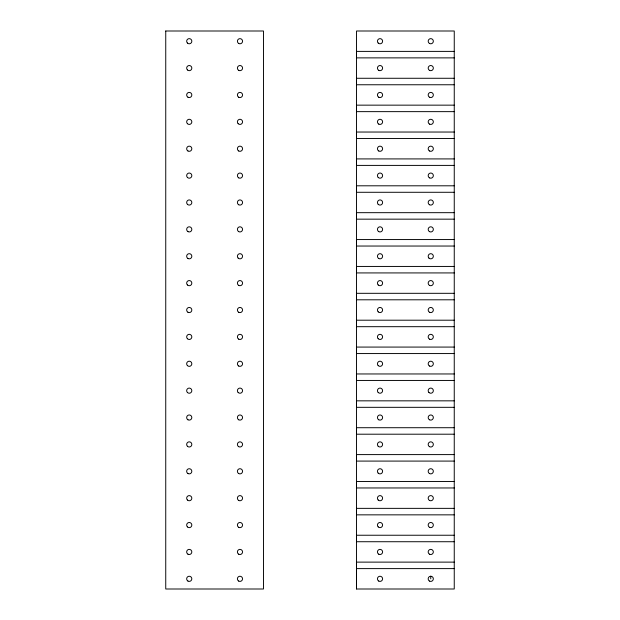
<?xml version="1.0" encoding="UTF-8"?>
<svg xmlns="http://www.w3.org/2000/svg" width="620" height="620" viewBox="0 0 620 620"><rect width="100%" height="100%" fill="white"/><g stroke="black" fill="none" stroke-linecap="round" stroke-linejoin="round"><path stroke-width="0.93" d="M356.523 589L356.531 31L454.259 31L454.251 589L356.523 589L356.523 562.123L454.251 562.123M454.259 51.39L356.531 51.39L356.531 57.877L454.259 57.877M454.259 78.275L356.531 78.275L356.531 84.762L454.259 84.762M454.259 105.152L356.531 105.152L356.531 111.639L454.259 111.639M454.259 132.037L356.531 132.037L356.531 138.524L454.259 138.524M454.259 158.914L356.531 158.914L356.531 165.4L454.259 165.4M454.259 185.799L356.531 185.799L356.531 192.285L454.259 192.285M454.259 212.676L356.531 212.676L356.531 219.162L454.259 219.162M454.259 239.553L356.531 239.553L356.531 246.039L454.259 246.039M454.259 266.437L356.531 266.437L356.531 272.924L454.259 272.924M454.259 293.314L356.531 293.314L356.531 299.801L454.259 299.801M454.251 320.199L356.531 320.199L356.531 326.686L454.251 326.686M454.251 347.076L356.531 347.076L356.531 353.563L454.251 353.563M454.251 373.961L356.531 373.961L356.531 380.447L454.251 380.447M454.251 400.838L356.523 400.838L356.523 407.325L454.251 407.325M454.251 427.715L356.523 427.715L356.523 434.202L454.251 434.202M454.251 454.6L356.523 454.6L356.523 461.086L454.251 461.086M454.251 481.476L356.523 481.476L356.523 487.963L454.251 487.963M454.251 508.361L356.523 508.361L356.523 514.848L454.251 514.848M454.251 535.238L356.523 535.238L356.523 541.725L454.251 541.725M356.523 568.61L454.251 568.61M430.753 576.236L430.753 578.824M165.749 31L165.742 589L263.469 589L263.477 31L165.749 31M238.677 581.064A2.588 2.588 0 0 0 242.552 578.824A2.588 2.588 0 0 0 238.677 576.585A2.588 2.588 0 0 0 238.677 581.064M187.945 581.064A2.588 2.588 0 0 0 191.82 578.824A2.588 2.588 0 0 0 187.945 576.585A2.588 2.588 0 0 0 187.945 581.064M238.677 554.179A2.588 2.588 0 0 0 242.552 551.947A2.588 2.588 0 0 0 238.677 549.707A2.588 2.588 0 0 0 238.677 554.179M187.945 554.179A2.588 2.588 0 0 0 191.82 551.947A2.588 2.588 0 0 0 187.945 549.707A2.588 2.588 0 0 0 187.945 554.179M238.677 527.302A2.588 2.588 0 0 0 242.56 525.062A2.588 2.588 0 0 0 238.677 522.823A2.588 2.588 0 0 0 238.677 527.302M187.411 526.892A2.588 2.588 0 0 0 191.735 525.729A2.588 2.588 0 0 0 188.565 522.567A2.588 2.588 0 0 0 187.411 526.892M238.677 500.425A2.588 2.588 0 0 0 242.56 498.186A2.588 2.588 0 0 0 238.677 495.946A2.588 2.588 0 0 0 238.677 500.425M187.411 500.014A2.588 2.588 0 0 0 191.735 498.852A2.588 2.588 0 0 0 188.565 495.69A2.588 2.588 0 0 0 187.411 500.014M238.677 473.541A2.588 2.588 0 0 0 242.56 471.301A2.588 2.588 0 0 0 238.677 469.061A2.588 2.588 0 0 0 238.677 473.541M187.945 473.541A2.588 2.588 0 0 0 191.82 471.301A2.588 2.588 0 0 0 187.945 469.061A2.588 2.588 0 0 0 187.945 473.541M238.685 446.664A2.588 2.588 0 0 0 242.56 444.424A2.588 2.588 0 0 0 238.685 442.184A2.588 2.588 0 0 0 238.685 446.664M187.411 446.253A2.588 2.588 0 0 0 191.735 445.09A2.588 2.588 0 0 0 188.565 441.928A2.588 2.588 0 0 0 187.411 446.253M238.685 419.779A2.588 2.588 0 0 0 242.56 417.539A2.588 2.588 0 0 0 238.685 415.307A2.588 2.588 0 0 0 238.685 419.779M187.945 419.779A2.588 2.588 0 0 0 191.82 417.539A2.588 2.588 0 0 0 187.945 415.307A2.588 2.588 0 0 0 187.945 419.779M238.15 392.491A2.588 2.588 0 0 0 242.474 391.329A2.588 2.588 0 0 0 239.304 388.167A2.588 2.588 0 0 0 238.15 392.491M187.411 392.491A2.588 2.588 0 0 0 191.735 391.329A2.588 2.588 0 0 0 188.573 388.167A2.588 2.588 0 0 0 187.411 392.491M238.685 366.017A2.588 2.588 0 0 0 242.56 363.785A2.588 2.588 0 0 0 238.685 361.545A2.588 2.588 0 0 0 238.685 366.017M187.411 365.606A2.588 2.588 0 0 0 191.735 364.452A2.588 2.588 0 0 0 188.573 361.282A2.588 2.588 0 0 0 187.411 365.606M238.685 339.14A2.588 2.588 0 0 0 242.56 336.9A2.588 2.588 0 0 0 238.685 334.661A2.588 2.588 0 0 0 238.685 339.14M187.411 338.729A2.588 2.588 0 0 0 191.735 337.567A2.588 2.588 0 0 0 188.573 334.405A2.588 2.588 0 0 0 187.411 338.729M238.685 312.255A2.588 2.588 0 0 0 242.56 310.023A2.588 2.588 0 0 0 238.685 307.784A2.588 2.588 0 0 0 238.685 312.255M187.945 312.255A2.588 2.588 0 0 0 191.828 310.023A2.588 2.588 0 0 0 187.945 307.784A2.588 2.588 0 0 0 187.945 312.255M238.685 285.378A2.588 2.588 0 0 0 242.56 283.138A2.588 2.588 0 0 0 238.685 280.899A2.588 2.588 0 0 0 238.685 285.378M187.411 284.967A2.588 2.588 0 0 0 191.735 283.813A2.588 2.588 0 0 0 188.573 280.643A2.588 2.588 0 0 0 187.411 284.967M238.15 258.091A2.588 2.588 0 0 0 242.474 256.928A2.588 2.588 0 0 0 239.304 253.766A2.588 2.588 0 0 0 238.15 258.091M187.945 258.501A2.588 2.588 0 0 0 191.828 256.262A2.588 2.588 0 0 0 187.945 254.022A2.588 2.588 0 0 0 187.945 258.501M238.685 231.617A2.588 2.588 0 0 0 242.56 229.377A2.588 2.588 0 0 0 238.685 227.145A2.588 2.588 0 0 0 238.685 231.617M187.953 231.617A2.588 2.588 0 0 0 191.828 229.377A2.588 2.588 0 0 0 187.953 227.145A2.588 2.588 0 0 0 187.953 231.617M238.685 204.74A2.588 2.588 0 0 0 242.56 202.5A2.588 2.588 0 0 0 238.685 200.26A2.588 2.588 0 0 0 238.685 204.74M187.418 204.329A2.588 2.588 0 0 0 191.743 203.166A2.588 2.588 0 0 0 188.573 200.004A2.588 2.588 0 0 0 187.418 204.329M238.685 177.855A2.588 2.588 0 0 0 242.56 175.623A2.588 2.588 0 0 0 238.685 173.383A2.588 2.588 0 0 0 238.685 177.855M187.418 177.444A2.588 2.588 0 0 0 191.743 176.289A2.588 2.588 0 0 0 188.573 173.119A2.588 2.588 0 0 0 187.418 177.444M238.685 150.978A2.588 2.588 0 0 0 242.567 148.738A2.588 2.588 0 0 0 238.685 146.498A2.588 2.588 0 0 0 238.685 150.978M187.953 150.978A2.588 2.588 0 0 0 191.828 148.738A2.588 2.588 0 0 0 187.953 146.498A2.588 2.588 0 0 0 187.953 150.978M238.15 123.682A2.588 2.588 0 0 0 242.474 122.528A2.588 2.588 0 0 0 239.312 119.358A2.588 2.588 0 0 0 238.15 123.682M187.418 123.682A2.588 2.588 0 0 0 191.743 122.528A2.588 2.588 0 0 0 188.573 119.358A2.588 2.588 0 0 0 187.418 123.682M238.685 97.216A2.588 2.588 0 0 0 242.567 94.976A2.588 2.588 0 0 0 238.685 92.737A2.588 2.588 0 0 0 238.685 97.216M187.953 97.216A2.588 2.588 0 0 0 191.828 94.976A2.588 2.588 0 0 0 187.953 92.737A2.588 2.588 0 0 0 187.953 97.216M238.685 70.339A2.588 2.588 0 0 0 242.567 68.099A2.588 2.588 0 0 0 238.685 65.86A2.588 2.588 0 0 0 238.685 70.339M187.418 69.928A2.588 2.588 0 0 0 191.743 68.766A2.588 2.588 0 0 0 188.573 65.604A2.588 2.588 0 0 0 187.418 69.928M238.692 43.454A2.588 2.588 0 0 0 242.567 41.215A2.588 2.588 0 0 0 238.692 38.983A2.588 2.588 0 0 0 238.692 43.454M187.418 43.044A2.588 2.588 0 0 0 191.743 41.889A2.588 2.588 0 0 0 188.573 38.719A2.588 2.588 0 0 0 187.418 43.044M429.459 581.064A2.588 2.588 0 0 0 433.341 578.824A2.588 2.588 0 0 0 429.459 576.585A2.588 2.588 0 0 0 429.459 581.064M378.727 581.064A2.588 2.588 0 0 0 382.602 578.824A2.588 2.588 0 0 0 378.727 576.585A2.588 2.588 0 0 0 378.727 581.064M429.459 554.179A2.588 2.588 0 0 0 433.341 551.947A2.588 2.588 0 0 0 429.459 549.707A2.588 2.588 0 0 0 429.459 554.179M378.727 554.179A2.588 2.588 0 0 0 382.602 551.947A2.588 2.588 0 0 0 378.727 549.707A2.588 2.588 0 0 0 378.727 554.179M429.466 527.302A2.588 2.588 0 0 0 433.341 525.062A2.588 2.588 0 0 0 429.466 522.823A2.588 2.588 0 0 0 429.466 527.302M378.192 526.892A2.588 2.588 0 0 0 382.517 525.729A2.588 2.588 0 0 0 379.347 522.567A2.588 2.588 0 0 0 378.192 526.892M429.466 500.425A2.588 2.588 0 0 0 433.341 498.186A2.588 2.588 0 0 0 429.466 495.946A2.588 2.588 0 0 0 429.466 500.425M378.192 500.014A2.588 2.588 0 0 0 382.517 498.852A2.588 2.588 0 0 0 379.355 495.69A2.588 2.588 0 0 0 378.192 500.014M429.466 473.541A2.588 2.588 0 0 0 433.341 471.301A2.588 2.588 0 0 0 429.466 469.061A2.588 2.588 0 0 0 429.466 473.541M378.192 473.13A2.588 2.588 0 0 0 382.517 471.975A2.588 2.588 0 0 0 379.355 468.805A2.588 2.588 0 0 0 378.192 473.13M429.466 446.664A2.588 2.588 0 0 0 433.341 444.424A2.588 2.588 0 0 0 429.466 442.184A2.588 2.588 0 0 0 429.466 446.664M378.192 446.253A2.588 2.588 0 0 0 382.517 445.09A2.588 2.588 0 0 0 379.355 441.928A2.588 2.588 0 0 0 378.192 446.253M429.466 419.779A2.588 2.588 0 0 0 433.341 417.539A2.588 2.588 0 0 0 429.466 415.307A2.588 2.588 0 0 0 429.466 419.779M378.727 419.779A2.588 2.588 0 0 0 382.61 417.539A2.588 2.588 0 0 0 378.727 415.307A2.588 2.588 0 0 0 378.727 419.779M428.932 392.491A2.588 2.588 0 0 0 433.256 391.329A2.588 2.588 0 0 0 430.086 388.167A2.588 2.588 0 0 0 428.932 392.491M378.192 392.491A2.588 2.588 0 0 0 382.517 391.329A2.588 2.588 0 0 0 379.355 388.167A2.588 2.588 0 0 0 378.192 392.491M429.466 366.017A2.588 2.588 0 0 0 433.341 363.785A2.588 2.588 0 0 0 429.466 361.545A2.588 2.588 0 0 0 429.466 366.017M378.192 365.606A2.588 2.588 0 0 0 382.517 364.452A2.588 2.588 0 0 0 379.355 361.282A2.588 2.588 0 0 0 378.192 365.606M429.466 339.14A2.588 2.588 0 0 0 433.341 336.9A2.588 2.588 0 0 0 429.466 334.661A2.588 2.588 0 0 0 429.466 339.14M378.192 338.729A2.588 2.588 0 0 0 382.517 337.567A2.588 2.588 0 0 0 379.355 334.405A2.588 2.588 0 0 0 378.192 338.729M429.466 312.255A2.588 2.588 0 0 0 433.341 310.023A2.588 2.588 0 0 0 429.466 307.784A2.588 2.588 0 0 0 429.466 312.255M378.2 311.844A2.588 2.588 0 0 0 382.517 310.69A2.588 2.588 0 0 0 379.355 307.528A2.588 2.588 0 0 0 378.2 311.844M429.466 285.378A2.588 2.588 0 0 0 433.341 283.138A2.588 2.588 0 0 0 429.466 280.899A2.588 2.588 0 0 0 429.466 285.378M378.2 284.967A2.588 2.588 0 0 0 382.524 283.813A2.588 2.588 0 0 0 379.355 280.643A2.588 2.588 0 0 0 378.2 284.967M428.932 258.091A2.588 2.588 0 0 0 433.256 256.928A2.588 2.588 0 0 0 430.094 253.766A2.588 2.588 0 0 0 428.932 258.091M378.735 258.501A2.588 2.588 0 0 0 382.61 256.262A2.588 2.588 0 0 0 378.735 254.022A2.588 2.588 0 0 0 378.735 258.501M429.466 231.617A2.588 2.588 0 0 0 433.349 229.377A2.588 2.588 0 0 0 429.466 227.145A2.588 2.588 0 0 0 429.466 231.617M378.735 231.617A2.588 2.588 0 0 0 382.61 229.377A2.588 2.588 0 0 0 378.735 227.145A2.588 2.588 0 0 0 378.735 231.617M429.466 204.74A2.588 2.588 0 0 0 433.349 202.5A2.588 2.588 0 0 0 429.466 200.26A2.588 2.588 0 0 0 429.466 204.74M378.2 204.329A2.588 2.588 0 0 0 382.524 203.166A2.588 2.588 0 0 0 379.355 200.004A2.588 2.588 0 0 0 378.2 204.329M429.466 177.855A2.588 2.588 0 0 0 433.349 175.623A2.588 2.588 0 0 0 429.466 173.383A2.588 2.588 0 0 0 429.466 177.855M378.2 177.444A2.588 2.588 0 0 0 382.524 176.289A2.588 2.588 0 0 0 379.355 173.119A2.588 2.588 0 0 0 378.2 177.444M429.474 150.978A2.588 2.588 0 0 0 433.349 148.738A2.588 2.588 0 0 0 429.474 146.498A2.588 2.588 0 0 0 429.474 150.978M378.735 150.978A2.588 2.588 0 0 0 382.61 148.738A2.588 2.588 0 0 0 378.735 146.498A2.588 2.588 0 0 0 378.735 150.978M429.474 124.093A2.588 2.588 0 0 0 433.349 121.861A2.588 2.588 0 0 0 429.474 119.621A2.588 2.588 0 0 0 429.474 124.093M378.735 124.093A2.588 2.588 0 0 0 382.61 121.861A2.588 2.588 0 0 0 378.735 119.621A2.588 2.588 0 0 0 378.735 124.093M429.474 97.216A2.588 2.588 0 0 0 433.349 94.976A2.588 2.588 0 0 0 429.474 92.737A2.588 2.588 0 0 0 429.474 97.216M378.735 97.216A2.588 2.588 0 0 0 382.61 94.976A2.588 2.588 0 0 0 378.735 92.737A2.588 2.588 0 0 0 378.735 97.216M429.474 70.339A2.588 2.588 0 0 0 433.349 68.099A2.588 2.588 0 0 0 429.474 65.86A2.588 2.588 0 0 0 429.474 70.339M378.735 70.339A2.588 2.588 0 0 0 382.61 68.099A2.588 2.588 0 0 0 378.735 65.86A2.588 2.588 0 0 0 378.735 70.339M429.474 43.454A2.588 2.588 0 0 0 433.349 41.215A2.588 2.588 0 0 0 429.474 38.983A2.588 2.588 0 0 0 429.474 43.454M378.2 43.044A2.588 2.588 0 0 0 382.524 41.889A2.588 2.588 0 0 0 379.363 38.719A2.588 2.588 0 0 0 378.2 43.044"/></g></svg>
